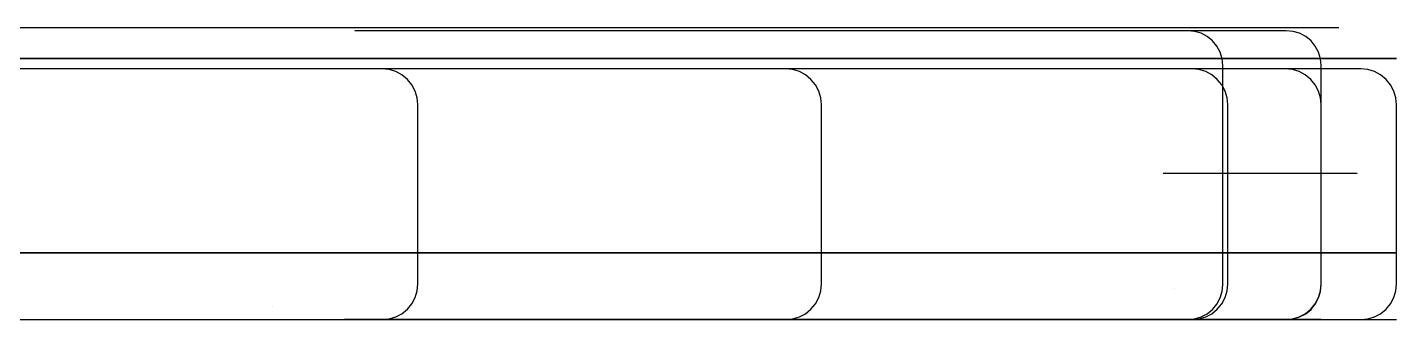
# Model space of a CAD drawing. Header units: metres. Extents: x 4 to 1710, y 34 to 166.
# Drawn here: x 1092 to 1710, y 34 to 166 of the extents above; entities that cross this region are included whole.
import ezdxf

# ---------------------------------------------------------------- set-up
doc = ezdxf.new("R2010")
doc.units = ezdxf.units.M
for name, color, linetype in [('RBAR-T16-D', 4, 'Continuous'), ('RBAR-T16-E', 4, 'Continuous'), ('RBAR-T20-F', 5, 'Continuous'), ('RBAR-T20-G', 5, 'Continuous'), ('RBAR-T8-A', 1, 'Continuous'), ('RBAR-T8-A1', 1, 'Continuous'), ('RBAR-T8-B', 1, 'Continuous'), ('RBAR-T8-B1', 1, 'Continuous'), ('RBAR-T8-B2', 1, 'Continuous'), ('RBAR-T8-C', 1, 'Continuous'), ('RBAR-T8-C1', 1, 'Continuous')]:
    doc.layers.add(name, color=color, linetype=linetype)

msp = doc.modelspace()

# ---------------------------------------------------------------- linework, layer by layer
at = {"layer": 'RBAR-T16-D'}
msp.add_polyline3d([(1609.7, 48.2, 57), (1609.7, 48.2, 5057)], dxfattribs=at)
at = {"layer": 'RBAR-T16-E'}
for points in [[(921.9, 152, 0), (1678.2, 152, 0), (1684.4, 152, 0.6), (1690.3, 152, 2.4), (1695.8, 152, 5.4), (1700.7, 152, 9.3), (1704.6, 152, 14.2), (1707.6, 152, 19.7), (1709.4, 152, 25.6), (1710, 152, 31.8), (1710, 152, 1494.5), (1709.4, 152, 1500.7), (1707.6, 152, 1506.7), (1704.6, 152, 1512.2), (1700.7, 152, 1517), (1695.8, 152, 1521), (1690.3, 152, 1523.9), (1684.4, 152, 1525.8), (1678.2, 152, 1526.4), (921.9, 152, 1526.4)], [(921.9, 64.1, 0), (1678.2, 64.1, 0), (1684.4, 64.1, 0.6), (1690.3, 64.1, 2.4), (1695.8, 64.1, 5.4), (1700.7, 64.1, 9.3), (1704.6, 64.1, 14.2), (1707.6, 64.1, 19.7), (1709.4, 64.1, 25.6), (1710, 64.1, 31.8), (1710, 64.1, 1494.5), (1709.4, 64.1, 1500.7), (1707.6, 64.1, 1506.7), (1704.6, 64.1, 1512.2), (1700.7, 64.1, 1517), (1695.8, 64.1, 1521), (1690.3, 64.1, 1523.9), (1684.4, 64.1, 1525.8), (1678.2, 64.1, 1526.4), (921.9, 64.1, 1526.4)]]:
    msp.add_polyline3d(points, dxfattribs=at)
at = {"layer": 'RBAR-T20-F'}
msp.add_polyline3d([(1202.8, 40, 3070), (1202.8, 40, 5095)], dxfattribs=at)
at = {"layer": 'RBAR-T20-G'}
msp.add_polyline3d([(1692.2, 100, 0), (1692.2, 100, 1137.1), (1691.8, 100, 1144.2), (1690.7, 100, 1151.3), (1688.9, 100, 1158.2), (1607.9, 100, 1415), (1606.1, 100, 1421.9), (1605.1, 100, 1429), (1604.7, 100, 1436.1), (1604.7, 100, 6086.9)], dxfattribs=at)
at = {"layer": 'RBAR-T8-A'}
msp.add_polyline3d([(34, 34, 0), (1609, 34, 0)], dxfattribs=at)
msp.add_polyline3d([(34, 34, 0), (1609, 34, 0)], dxfattribs=at)
msp.add_polyline3d([(34, 34, 0), (1609, 34, 0)], dxfattribs=at)
msp.add_polyline3d([(34, 34, 0), (1609, 34, 0)], dxfattribs=at)
msp.add_polyline3d([(34, 34, 0), (1609, 34, 0)], dxfattribs=at)
msp.add_polyline3d([(34, 34, 0), (1609, 34, 0)], dxfattribs=at)
msp.add_polyline3d([(34, 34, 0), (1609, 34, 0)], dxfattribs=at)
msp.add_polyline3d([(34, 34, 0), (1609, 34, 0)], dxfattribs=at)
msp.add_polyline3d([(34, 34, 0), (1609, 34, 0)], dxfattribs=at)
msp.add_polyline3d([(34, 34, 0), (1609, 34, 0)], dxfattribs=at)
msp.add_polyline3d([(34, 34, 0), (1609, 34, 0)], dxfattribs=at)
msp.add_polyline3d([(34, 34, 0), (1609, 34, 0)], dxfattribs=at)
msp.add_polyline3d([(34, 34, 0), (1609, 34, 0)], dxfattribs=at)
msp.add_polyline3d([(34, 34, 0), (1609, 34, 0)], dxfattribs=at)
msp.add_polyline3d([(34, 34, 0), (1609, 34, 0)], dxfattribs=at)
msp.add_polyline3d([(34, 34, 0), (1609, 34, 0)], dxfattribs=at)
msp.add_polyline3d([(34, 34, 0), (1609, 34, 0)], dxfattribs=at)
msp.add_polyline3d([(34, 34, 0), (1609, 34, 0)], dxfattribs=at)
msp.add_polyline3d([(34, 34, 0), (1609, 34, 0)], dxfattribs=at)
msp.add_polyline3d([(34, 34, 0), (1609, 34, 0)], dxfattribs=at)
msp.add_polyline3d([(34, 34, 0), (1609, 34, 0)], dxfattribs=at)
msp.add_polyline3d([(34, 34, 0), (1609, 34, 0)], dxfattribs=at)
msp.add_polyline3d([(34, 34, 0), (1609, 34, 0)], dxfattribs=at)
msp.add_polyline3d([(34, 34, 0), (1609, 34, 0)], dxfattribs=at)
msp.add_polyline3d([(34, 34, 0), (1609, 34, 0)], dxfattribs=at)
msp.add_polyline3d([(34, 34, 0), (1609, 34, 0)], dxfattribs=at)
msp.add_polyline3d([(34, 34, 0), (1609, 34, 0)], dxfattribs=at)
msp.add_polyline3d([(34, 34, 0), (1609, 34, 0)], dxfattribs=at)
msp.add_polyline3d([(34, 34, 0), (1609, 34, 0)], dxfattribs=at)
msp.add_polyline3d([(34, 34, 0), (1609, 34, 0)], dxfattribs=at)
at = {"layer": 'RBAR-T8-A1'}
msp.add_polyline3d([(34, 166, 0), (1684, 166, 0)], dxfattribs=at)
msp.add_polyline3d([(34, 166, 0), (1684, 166, 0)], dxfattribs=at)
msp.add_polyline3d([(34, 166, 0), (1684, 166, 0)], dxfattribs=at)
msp.add_polyline3d([(34, 166, 0), (1684, 166, 0)], dxfattribs=at)
msp.add_polyline3d([(34, 166, 0), (1684, 166, 0)], dxfattribs=at)
msp.add_polyline3d([(34, 166, 0), (1684, 166, 0)], dxfattribs=at)
msp.add_polyline3d([(34, 166, 0), (1684, 166, 0)], dxfattribs=at)
msp.add_polyline3d([(34, 166, 0), (1684, 166, 0)], dxfattribs=at)
msp.add_polyline3d([(34, 166, 0), (1684, 166, 0)], dxfattribs=at)
msp.add_polyline3d([(34, 166, 0), (1684, 166, 0)], dxfattribs=at)
msp.add_polyline3d([(34, 166, 0), (1684, 166, 0)], dxfattribs=at)
msp.add_polyline3d([(34, 166, 0), (1684, 166, 0)], dxfattribs=at)
msp.add_polyline3d([(34, 166, 0), (1684, 166, 0)], dxfattribs=at)
msp.add_polyline3d([(34, 166, 0), (1684, 166, 0)], dxfattribs=at)
msp.add_polyline3d([(34, 166, 0), (1684, 166, 0)], dxfattribs=at)
msp.add_polyline3d([(34, 166, 0), (1684, 166, 0)], dxfattribs=at)
msp.add_polyline3d([(34, 166, 0), (1684, 166, 0)], dxfattribs=at)
msp.add_polyline3d([(34, 166, 0), (1684, 166, 0)], dxfattribs=at)
msp.add_polyline3d([(34, 166, 0), (1684, 166, 0)], dxfattribs=at)
msp.add_polyline3d([(34, 166, 0), (1684, 166, 0)], dxfattribs=at)
msp.add_polyline3d([(34, 166, 0), (1684, 166, 0)], dxfattribs=at)
msp.add_polyline3d([(34, 166, 0), (1684, 166, 0)], dxfattribs=at)
msp.add_polyline3d([(34, 166, 0), (1684, 166, 0)], dxfattribs=at)
msp.add_polyline3d([(34, 166, 0), (1684, 166, 0)], dxfattribs=at)
msp.add_polyline3d([(34, 166, 0), (1684, 166, 0)], dxfattribs=at)
msp.add_polyline3d([(34, 166, 0), (1684, 166, 0)], dxfattribs=at)
msp.add_polyline3d([(34, 166, 0), (1684, 166, 0)], dxfattribs=at)
msp.add_polyline3d([(34, 166, 0), (1684, 166, 0)], dxfattribs=at)
msp.add_polyline3d([(34, 166, 0), (1684, 166, 0)], dxfattribs=at)
msp.add_polyline3d([(34, 166, 0), (1684, 166, 0)], dxfattribs=at)
at = {"layer": 'RBAR-T8-B'}
for points in [[(868.1, 34, 0), (1252.3, 34, 0), (1255.5, 34.3, 0), (1258.5, 35.2, 0), (1261.3, 36.7, 0), (1263.8, 38.7, 0), (1265.8, 41.2, 0), (1267.3, 44, 0), (1268.2, 47, 0), (1268.5, 50.2, 0), (1268.5, 131.1, 0), (1268.2, 134.2, 0), (1267.3, 137.2, 0), (1265.8, 140, 0), (1263.8, 142.5, 0), (1261.3, 144.5, 0), (1258.5, 146, 0), (1255.5, 146.9, 0), (1252.3, 147.2, 0), (868.1, 147.2, 0)], [(1050.2, 34, 0), (1434.4, 34, 0), (1437.5, 34.3, 0), (1440.6, 35.2, 0), (1443.4, 36.7, 0), (1445.8, 38.7, 0), (1447.8, 41.2, 0), (1449.3, 44, 0), (1450.2, 47, 0), (1450.5, 50.2, 0), (1450.5, 131.1, 0), (1450.2, 134.2, 0), (1449.3, 137.2, 0), (1447.8, 140, 0), (1445.8, 142.5, 0), (1443.4, 144.5, 0), (1440.6, 146, 0), (1437.5, 146.9, 0), (1434.4, 147.2, 0), (1050.2, 147.2, 0)], [(1233.5, 34, 0), (1617.7, 34, 0), (1620.8, 34.3, 0), (1623.9, 35.2, 0), (1626.7, 36.7, 0), (1629.1, 38.7, 0), (1631.1, 41.2, 0), (1632.6, 44, 0), (1633.5, 47, 0), (1633.9, 50.2, 0), (1633.9, 131.1, 0), (1633.5, 134.2, 0), (1632.6, 137.2, 0), (1631.1, 140, 0), (1629.1, 142.5, 0), (1626.7, 144.5, 0), (1623.9, 146, 0), (1620.8, 146.9, 0), (1617.7, 147.2, 0), (1233.5, 147.2, 0)], [(1275.6, 34, 0), (1659.8, 34, 0), (1663, 34.3, 0), (1666, 35.2, 0), (1668.8, 36.7, 0), (1671.3, 38.7, 0), (1673.3, 41.2, 0), (1674.8, 44, 0), (1675.7, 47, 0), (1676, 50.2, 0), (1676, 131.1, 0), (1675.7, 134.2, 0), (1674.8, 137.2, 0), (1673.3, 140, 0), (1671.3, 142.5, 0), (1668.8, 144.5, 0), (1666, 146, 0), (1663, 146.9, 0), (1659.8, 147.2, 0), (1275.6, 147.2, 0)], [(1275.6, 34, 0), (1659.8, 34, 0), (1663, 34.3, 0), (1666, 35.2, 0), (1668.8, 36.7, 0), (1671.3, 38.7, 0), (1673.3, 41.2, 0), (1674.8, 44, 0), (1675.7, 47, 0), (1676, 50.2, 0), (1676, 131.1, 0), (1675.7, 134.2, 0), (1674.8, 137.2, 0), (1673.3, 140, 0), (1671.3, 142.5, 0), (1668.8, 144.5, 0), (1666, 146, 0), (1663, 146.9, 0), (1659.8, 147.2, 0), (1275.6, 147.2, 0)], [(1275.6, 34, 0), (1659.8, 34, 0), (1663, 34.3, 0), (1666, 35.2, 0), (1668.8, 36.7, 0), (1671.3, 38.7, 0), (1673.3, 41.2, 0), (1674.8, 44, 0), (1675.7, 47, 0), (1676, 50.2, 0), (1676, 131.1, 0), (1675.7, 134.2, 0), (1674.8, 137.2, 0), (1673.3, 140, 0), (1671.3, 142.5, 0), (1668.8, 144.5, 0), (1666, 146, 0), (1663, 146.9, 0), (1659.8, 147.2, 0), (1275.6, 147.2, 0)], [(1275.6, 34, 0), (1659.8, 34, 0), (1663, 34.3, 0), (1666, 35.2, 0), (1668.8, 36.7, 0), (1671.3, 38.7, 0), (1673.3, 41.2, 0), (1674.8, 44, 0), (1675.7, 47, 0), (1676, 50.2, 0), (1676, 131.1, 0), (1675.7, 134.2, 0), (1674.8, 137.2, 0), (1673.3, 140, 0), (1671.3, 142.5, 0), (1668.8, 144.5, 0), (1666, 146, 0), (1663, 146.9, 0), (1659.8, 147.2, 0), (1275.6, 147.2, 0)], [(1275.6, 34, 0), (1659.8, 34, 0), (1663, 34.3, 0), (1666, 35.2, 0), (1668.8, 36.7, 0), (1671.3, 38.7, 0), (1673.3, 41.2, 0), (1674.8, 44, 0), (1675.7, 47, 0), (1676, 50.2, 0), (1676, 131.1, 0), (1675.7, 134.2, 0), (1674.8, 137.2, 0), (1673.3, 140, 0), (1671.3, 142.5, 0), (1668.8, 144.5, 0), (1666, 146, 0), (1663, 146.9, 0), (1659.8, 147.2, 0), (1275.6, 147.2, 0)], [(1275.6, 34, 0), (1659.8, 34, 0), (1663, 34.3, 0), (1666, 35.2, 0), (1668.8, 36.7, 0), (1671.3, 38.7, 0), (1673.3, 41.2, 0), (1674.8, 44, 0), (1675.7, 47, 0), (1676, 50.2, 0), (1676, 131.1, 0), (1675.7, 134.2, 0), (1674.8, 137.2, 0), (1673.3, 140, 0), (1671.3, 142.5, 0), (1668.8, 144.5, 0), (1666, 146, 0), (1663, 146.9, 0), (1659.8, 147.2, 0), (1275.6, 147.2, 0)], [(1309.6, 34, 0), (1693.8, 34, 0), (1697, 34.3, 0), (1700, 35.2, 0), (1702.8, 36.7, 0), (1705.3, 38.7, 0), (1707.3, 41.2, 0), (1708.8, 44, 0), (1709.7, 47, 0), (1710, 50.2, 0), (1710, 131.1, 0), (1709.7, 134.2, 0), (1708.8, 137.2, 0), (1707.3, 140, 0), (1705.3, 142.5, 0), (1702.8, 144.5, 0), (1700, 146, 0), (1697, 146.9, 0), (1693.8, 147.2, 0), (1309.6, 147.2, 0)], [(1309.6, 34, 0), (1693.8, 34, 0), (1697, 34.3, 0), (1700, 35.2, 0), (1702.8, 36.7, 0), (1705.3, 38.7, 0), (1707.3, 41.2, 0), (1708.8, 44, 0), (1709.7, 47, 0), (1710, 50.2, 0), (1710, 131.1, 0), (1709.7, 134.2, 0), (1708.8, 137.2, 0), (1707.3, 140, 0), (1705.3, 142.5, 0), (1702.8, 144.5, 0), (1700, 146, 0), (1697, 146.9, 0), (1693.8, 147.2, 0), (1309.6, 147.2, 0)]]:
    msp.add_polyline3d(points, dxfattribs=at)
at = {"layer": 'RBAR-T8-B1'}
for points in [[(1240, 34, 0), (1615.7, 34, 0), (1618.8, 34.3, 0), (1621.8, 35.2, 0), (1624.5, 36.7, 0), (1626.9, 38.6, 0), (1628.9, 41, 0), (1630.4, 43.8, 0), (1631.3, 46.7, 0), (1631.6, 49.8, 0), (1631.6, 148.7, 0), (1631.3, 151.8, 0), (1630.4, 154.8, 0), (1628.9, 157.5, 0), (1626.9, 159.9, 0), (1624.5, 161.9, 0), (1621.8, 163.3, 0), (1618.8, 164.2, 0), (1615.7, 164.5, 0), (1240, 164.5, 0)], [(1240, 34, 0), (1615.7, 34, 0), (1618.8, 34.3, 0), (1621.8, 35.2, 0), (1624.5, 36.7, 0), (1626.9, 38.6, 0), (1628.9, 41, 0), (1630.4, 43.8, 0), (1631.3, 46.7, 0), (1631.6, 49.8, 0), (1631.6, 148.7, 0), (1631.3, 151.8, 0), (1630.4, 154.8, 0), (1628.9, 157.5, 0), (1626.9, 159.9, 0), (1624.5, 161.9, 0), (1621.8, 163.3, 0), (1618.8, 164.2, 0), (1615.7, 164.5, 0), (1240, 164.5, 0)], [(1240, 34, 0), (1615.7, 34, 0), (1618.8, 34.3, 0), (1621.8, 35.2, 0), (1624.5, 36.7, 0), (1626.9, 38.6, 0), (1628.9, 41, 0), (1630.4, 43.8, 0), (1631.3, 46.7, 0), (1631.6, 49.8, 0), (1631.6, 148.7, 0), (1631.3, 151.8, 0), (1630.4, 154.8, 0), (1628.9, 157.5, 0), (1626.9, 159.9, 0), (1624.5, 161.9, 0), (1621.8, 163.3, 0), (1618.8, 164.2, 0), (1615.7, 164.5, 0), (1240, 164.5, 0)], [(1240, 34, 0), (1615.7, 34, 0), (1618.8, 34.3, 0), (1621.8, 35.2, 0), (1624.5, 36.7, 0), (1626.9, 38.6, 0), (1628.9, 41, 0), (1630.4, 43.8, 0), (1631.3, 46.7, 0), (1631.6, 49.8, 0), (1631.6, 148.7, 0), (1631.3, 151.8, 0), (1630.4, 154.8, 0), (1628.9, 157.5, 0), (1626.9, 159.9, 0), (1624.5, 161.9, 0), (1621.8, 163.3, 0), (1618.8, 164.2, 0), (1615.7, 164.5, 0), (1240, 164.5, 0)], [(1240, 34, 0), (1615.7, 34, 0), (1618.8, 34.3, 0), (1621.8, 35.2, 0), (1624.5, 36.7, 0), (1626.9, 38.6, 0), (1628.9, 41, 0), (1630.4, 43.8, 0), (1631.3, 46.7, 0), (1631.6, 49.8, 0), (1631.6, 148.7, 0), (1631.3, 151.8, 0), (1630.4, 154.8, 0), (1628.9, 157.5, 0), (1626.9, 159.9, 0), (1624.5, 161.9, 0), (1621.8, 163.3, 0), (1618.8, 164.2, 0), (1615.7, 164.5, 0), (1240, 164.5, 0)], [(1240, 34, 0), (1615.7, 34, 0), (1618.8, 34.3, 0), (1621.8, 35.2, 0), (1624.5, 36.7, 0), (1626.9, 38.6, 0), (1628.9, 41, 0), (1630.4, 43.8, 0), (1631.3, 46.7, 0), (1631.6, 49.8, 0), (1631.6, 148.7, 0), (1631.3, 151.8, 0), (1630.4, 154.8, 0), (1628.9, 157.5, 0), (1626.9, 159.9, 0), (1624.5, 161.9, 0), (1621.8, 163.3, 0), (1618.8, 164.2, 0), (1615.7, 164.5, 0), (1240, 164.5, 0)], [(1284.4, 34, 0), (1660.2, 34, 0), (1663.3, 34.3, 0), (1666.2, 35.2, 0), (1669, 36.7, 0), (1671.4, 38.6, 0), (1673.3, 41, 0), (1674.8, 43.8, 0), (1675.7, 46.7, 0), (1676, 49.8, 0), (1676, 148.7, 0), (1675.7, 151.8, 0), (1674.8, 154.8, 0), (1673.3, 157.5, 0), (1671.4, 159.9, 0), (1669, 161.9, 0), (1666.2, 163.3, 0), (1663.3, 164.2, 0), (1660.2, 164.5, 0), (1284.4, 164.5, 0)], [(1284.4, 34, 0), (1660.2, 34, 0), (1663.3, 34.3, 0), (1666.2, 35.2, 0), (1669, 36.7, 0), (1671.4, 38.6, 0), (1673.3, 41, 0), (1674.8, 43.8, 0), (1675.7, 46.7, 0), (1676, 49.8, 0), (1676, 148.7, 0), (1675.7, 151.8, 0), (1674.8, 154.8, 0), (1673.3, 157.5, 0), (1671.4, 159.9, 0), (1669, 161.9, 0), (1666.2, 163.3, 0), (1663.3, 164.2, 0), (1660.2, 164.5, 0), (1284.4, 164.5, 0)], [(1284.4, 34, 0), (1660.2, 34, 0), (1663.3, 34.3, 0), (1666.2, 35.2, 0), (1669, 36.7, 0), (1671.4, 38.6, 0), (1673.3, 41, 0), (1674.8, 43.8, 0), (1675.7, 46.7, 0), (1676, 49.8, 0), (1676, 148.7, 0), (1675.7, 151.8, 0), (1674.8, 154.8, 0), (1673.3, 157.5, 0), (1671.4, 159.9, 0), (1669, 161.9, 0), (1666.2, 163.3, 0), (1663.3, 164.2, 0), (1660.2, 164.5, 0), (1284.4, 164.5, 0)], [(1284.4, 34, 0), (1660.2, 34, 0), (1663.3, 34.3, 0), (1666.2, 35.2, 0), (1669, 36.7, 0), (1671.4, 38.6, 0), (1673.3, 41, 0), (1674.8, 43.8, 0), (1675.7, 46.7, 0), (1676, 49.8, 0), (1676, 148.7, 0), (1675.7, 151.8, 0), (1674.8, 154.8, 0), (1673.3, 157.5, 0), (1671.4, 159.9, 0), (1669, 161.9, 0), (1666.2, 163.3, 0), (1663.3, 164.2, 0), (1660.2, 164.5, 0), (1284.4, 164.5, 0)], [(1284.4, 34, 0), (1660.2, 34, 0), (1663.3, 34.3, 0), (1666.2, 35.2, 0), (1669, 36.7, 0), (1671.4, 38.6, 0), (1673.3, 41, 0), (1674.8, 43.8, 0), (1675.7, 46.7, 0), (1676, 49.8, 0), (1676, 148.7, 0), (1675.7, 151.8, 0), (1674.8, 154.8, 0), (1673.3, 157.5, 0), (1671.4, 159.9, 0), (1669, 161.9, 0), (1666.2, 163.3, 0), (1663.3, 164.2, 0), (1660.2, 164.5, 0), (1284.4, 164.5, 0)], [(1284.4, 34, 0), (1660.2, 34, 0), (1663.3, 34.3, 0), (1666.2, 35.2, 0), (1669, 36.7, 0), (1671.4, 38.6, 0), (1673.3, 41, 0), (1674.8, 43.8, 0), (1675.7, 46.7, 0), (1676, 49.8, 0), (1676, 148.7, 0), (1675.7, 151.8, 0), (1674.8, 154.8, 0), (1673.3, 157.5, 0), (1671.4, 159.9, 0), (1669, 161.9, 0), (1666.2, 163.3, 0), (1663.3, 164.2, 0), (1660.2, 164.5, 0), (1284.4, 164.5, 0)], [(1284.4, 34, 0), (1660.2, 34, 0), (1663.3, 34.3, 0), (1666.2, 35.2, 0), (1669, 36.7, 0), (1671.4, 38.6, 0), (1673.3, 41, 0), (1674.8, 43.8, 0), (1675.7, 46.7, 0), (1676, 49.8, 0), (1676, 148.7, 0), (1675.7, 151.8, 0), (1674.8, 154.8, 0), (1673.3, 157.5, 0), (1671.4, 159.9, 0), (1669, 161.9, 0), (1666.2, 163.3, 0), (1663.3, 164.2, 0), (1660.2, 164.5, 0), (1284.4, 164.5, 0)], [(1284.4, 34, 0), (1660.2, 34, 0), (1663.3, 34.3, 0), (1666.2, 35.2, 0), (1669, 36.7, 0), (1671.4, 38.6, 0), (1673.3, 41, 0), (1674.8, 43.8, 0), (1675.7, 46.7, 0), (1676, 49.8, 0), (1676, 148.7, 0), (1675.7, 151.8, 0), (1674.8, 154.8, 0), (1673.3, 157.5, 0), (1671.4, 159.9, 0), (1669, 161.9, 0), (1666.2, 163.3, 0), (1663.3, 164.2, 0), (1660.2, 164.5, 0), (1284.4, 164.5, 0)], [(1284.4, 34, 0), (1660.2, 34, 0), (1663.3, 34.3, 0), (1666.2, 35.2, 0), (1669, 36.7, 0), (1671.4, 38.6, 0), (1673.3, 41, 0), (1674.8, 43.8, 0), (1675.7, 46.7, 0), (1676, 49.8, 0), (1676, 148.7, 0), (1675.7, 151.8, 0), (1674.8, 154.8, 0), (1673.3, 157.5, 0), (1671.4, 159.9, 0), (1669, 161.9, 0), (1666.2, 163.3, 0), (1663.3, 164.2, 0), (1660.2, 164.5, 0), (1284.4, 164.5, 0)], [(1284.4, 34, 0), (1660.2, 34, 0), (1663.3, 34.3, 0), (1666.2, 35.2, 0), (1669, 36.7, 0), (1671.4, 38.6, 0), (1673.3, 41, 0), (1674.8, 43.8, 0), (1675.7, 46.7, 0), (1676, 49.8, 0), (1676, 148.7, 0), (1675.7, 151.8, 0), (1674.8, 154.8, 0), (1673.3, 157.5, 0), (1671.4, 159.9, 0), (1669, 161.9, 0), (1666.2, 163.3, 0), (1663.3, 164.2, 0), (1660.2, 164.5, 0), (1284.4, 164.5, 0)], [(1284.4, 34, 0), (1660.2, 34, 0), (1663.3, 34.3, 0), (1666.2, 35.2, 0), (1669, 36.7, 0), (1671.4, 38.6, 0), (1673.3, 41, 0), (1674.8, 43.8, 0), (1675.7, 46.7, 0), (1676, 49.8, 0), (1676, 148.7, 0), (1675.7, 151.8, 0), (1674.8, 154.8, 0), (1673.3, 157.5, 0), (1671.4, 159.9, 0), (1669, 161.9, 0), (1666.2, 163.3, 0), (1663.3, 164.2, 0), (1660.2, 164.5, 0), (1284.4, 164.5, 0)], [(1284.4, 34, 0), (1660.2, 34, 0), (1663.3, 34.3, 0), (1666.2, 35.2, 0), (1669, 36.7, 0), (1671.4, 38.6, 0), (1673.3, 41, 0), (1674.8, 43.8, 0), (1675.7, 46.7, 0), (1676, 49.8, 0), (1676, 148.7, 0), (1675.7, 151.8, 0), (1674.8, 154.8, 0), (1673.3, 157.5, 0), (1671.4, 159.9, 0), (1669, 161.9, 0), (1666.2, 163.3, 0), (1663.3, 164.2, 0), (1660.2, 164.5, 0), (1284.4, 164.5, 0)], [(1284.4, 34, 0), (1660.2, 34, 0), (1663.3, 34.3, 0), (1666.2, 35.2, 0), (1669, 36.7, 0), (1671.4, 38.6, 0), (1673.3, 41, 0), (1674.8, 43.8, 0), (1675.7, 46.7, 0), (1676, 49.8, 0), (1676, 148.7, 0), (1675.7, 151.8, 0), (1674.8, 154.8, 0), (1673.3, 157.5, 0), (1671.4, 159.9, 0), (1669, 161.9, 0), (1666.2, 163.3, 0), (1663.3, 164.2, 0), (1660.2, 164.5, 0), (1284.4, 164.5, 0)], [(1284.4, 34, 0), (1660.2, 34, 0), (1663.3, 34.3, 0), (1666.2, 35.2, 0), (1669, 36.7, 0), (1671.4, 38.6, 0), (1673.3, 41, 0), (1674.8, 43.8, 0), (1675.7, 46.7, 0), (1676, 49.8, 0), (1676, 148.7, 0), (1675.7, 151.8, 0), (1674.8, 154.8, 0), (1673.3, 157.5, 0), (1671.4, 159.9, 0), (1669, 161.9, 0), (1666.2, 163.3, 0), (1663.3, 164.2, 0), (1660.2, 164.5, 0), (1284.4, 164.5, 0)], [(1284.4, 34, 0), (1660.2, 34, 0), (1663.3, 34.3, 0), (1666.2, 35.2, 0), (1669, 36.7, 0), (1671.4, 38.6, 0), (1673.3, 41, 0), (1674.8, 43.8, 0), (1675.7, 46.7, 0), (1676, 49.8, 0), (1676, 148.7, 0), (1675.7, 151.8, 0), (1674.8, 154.8, 0), (1673.3, 157.5, 0), (1671.4, 159.9, 0), (1669, 161.9, 0), (1666.2, 163.3, 0), (1663.3, 164.2, 0), (1660.2, 164.5, 0), (1284.4, 164.5, 0)], [(1284.4, 34, 0), (1660.2, 34, 0), (1663.3, 34.3, 0), (1666.2, 35.2, 0), (1669, 36.7, 0), (1671.4, 38.6, 0), (1673.3, 41, 0), (1674.8, 43.8, 0), (1675.7, 46.7, 0), (1676, 49.8, 0), (1676, 148.7, 0), (1675.7, 151.8, 0), (1674.8, 154.8, 0), (1673.3, 157.5, 0), (1671.4, 159.9, 0), (1669, 161.9, 0), (1666.2, 163.3, 0), (1663.3, 164.2, 0), (1660.2, 164.5, 0), (1284.4, 164.5, 0)], [(1284.4, 34, 0), (1660.2, 34, 0), (1663.3, 34.3, 0), (1666.2, 35.2, 0), (1669, 36.7, 0), (1671.4, 38.6, 0), (1673.3, 41, 0), (1674.8, 43.8, 0), (1675.7, 46.7, 0), (1676, 49.8, 0), (1676, 148.7, 0), (1675.7, 151.8, 0), (1674.8, 154.8, 0), (1673.3, 157.5, 0), (1671.4, 159.9, 0), (1669, 161.9, 0), (1666.2, 163.3, 0), (1663.3, 164.2, 0), (1660.2, 164.5, 0), (1284.4, 164.5, 0)], [(1284.4, 34, 0), (1660.2, 34, 0), (1663.3, 34.3, 0), (1666.2, 35.2, 0), (1669, 36.7, 0), (1671.4, 38.6, 0), (1673.3, 41, 0), (1674.8, 43.8, 0), (1675.7, 46.7, 0), (1676, 49.8, 0), (1676, 148.7, 0), (1675.7, 151.8, 0), (1674.8, 154.8, 0), (1673.3, 157.5, 0), (1671.4, 159.9, 0), (1669, 161.9, 0), (1666.2, 163.3, 0), (1663.3, 164.2, 0), (1660.2, 164.5, 0), (1284.4, 164.5, 0)], [(1284.4, 34, 0), (1660.2, 34, 0), (1663.3, 34.3, 0), (1666.2, 35.2, 0), (1669, 36.7, 0), (1671.4, 38.6, 0), (1673.3, 41, 0), (1674.8, 43.8, 0), (1675.7, 46.7, 0), (1676, 49.8, 0), (1676, 148.7, 0), (1675.7, 151.8, 0), (1674.8, 154.8, 0), (1673.3, 157.5, 0), (1671.4, 159.9, 0), (1669, 161.9, 0), (1666.2, 163.3, 0), (1663.3, 164.2, 0), (1660.2, 164.5, 0), (1284.4, 164.5, 0)], [(1284.4, 34, 0), (1660.2, 34, 0), (1663.3, 34.3, 0), (1666.2, 35.2, 0), (1669, 36.7, 0), (1671.4, 38.6, 0), (1673.3, 41, 0), (1674.8, 43.8, 0), (1675.7, 46.7, 0), (1676, 49.8, 0), (1676, 148.7, 0), (1675.7, 151.8, 0), (1674.8, 154.8, 0), (1673.3, 157.5, 0), (1671.4, 159.9, 0), (1669, 161.9, 0), (1666.2, 163.3, 0), (1663.3, 164.2, 0), (1660.2, 164.5, 0), (1284.4, 164.5, 0)]]:
    msp.add_polyline3d(points, dxfattribs=at)
at = {"layer": 'RBAR-T8-B2'}
msp.add_polyline3d([(1235.4, 34, 0), (1659.8, 34, 0), (1663, 34, 0.3), (1666, 34, 1.2), (1668.8, 34, 2.7), (1671.3, 34, 4.7), (1673.3, 34, 7.2), (1674.8, 34, 10), (1675.7, 34, 13), (1676, 34, 16.2), (1676, 34, 66.7), (1675.7, 34, 69.8), (1674.8, 34, 72.9), (1673.3, 34, 75.7), (1671.3, 34, 78.1), (1668.8, 34, 80.1), (1666, 34, 81.6), (1663, 34, 82.5), (1659.8, 34, 82.9), (1235.4, 34, 82.9)], dxfattribs=at)
msp.add_polyline3d([(1235.4, 34, 0), (1659.8, 34, 0), (1663, 34, 0.3), (1666, 34, 1.2), (1668.8, 34, 2.7), (1671.3, 34, 4.7), (1673.3, 34, 7.2), (1674.8, 34, 10), (1675.7, 34, 13), (1676, 34, 16.2), (1676, 34, 66.7), (1675.7, 34, 69.8), (1674.8, 34, 72.9), (1673.3, 34, 75.7), (1671.3, 34, 78.1), (1668.8, 34, 80.1), (1666, 34, 81.6), (1663, 34, 82.5), (1659.8, 34, 82.9), (1235.4, 34, 82.9)], dxfattribs=at)
msp.add_polyline3d([(1235.4, 34, 0), (1659.8, 34, 0), (1663, 34, 0.3), (1666, 34, 1.2), (1668.8, 34, 2.7), (1671.3, 34, 4.7), (1673.3, 34, 7.2), (1674.8, 34, 10), (1675.7, 34, 13), (1676, 34, 16.2), (1676, 34, 66.7), (1675.7, 34, 69.8), (1674.8, 34, 72.9), (1673.3, 34, 75.7), (1671.3, 34, 78.1), (1668.8, 34, 80.1), (1666, 34, 81.6), (1663, 34, 82.5), (1659.8, 34, 82.9), (1235.4, 34, 82.9)], dxfattribs=at)
msp.add_polyline3d([(1235.4, 34, 0), (1659.8, 34, 0), (1663, 34, 0.3), (1666, 34, 1.2), (1668.8, 34, 2.7), (1671.3, 34, 4.7), (1673.3, 34, 7.2), (1674.8, 34, 10), (1675.7, 34, 13), (1676, 34, 16.2), (1676, 34, 66.7), (1675.7, 34, 69.8), (1674.8, 34, 72.9), (1673.3, 34, 75.7), (1671.3, 34, 78.1), (1668.8, 34, 80.1), (1666, 34, 81.6), (1663, 34, 82.5), (1659.8, 34, 82.9), (1235.4, 34, 82.9)], dxfattribs=at)
msp.add_polyline3d([(1235.4, 34, 0), (1659.8, 34, 0), (1663, 34, 0.3), (1666, 34, 1.2), (1668.8, 34, 2.7), (1671.3, 34, 4.7), (1673.3, 34, 7.2), (1674.8, 34, 10), (1675.7, 34, 13), (1676, 34, 16.2), (1676, 34, 66.7), (1675.7, 34, 69.8), (1674.8, 34, 72.9), (1673.3, 34, 75.7), (1671.3, 34, 78.1), (1668.8, 34, 80.1), (1666, 34, 81.6), (1663, 34, 82.5), (1659.8, 34, 82.9), (1235.4, 34, 82.9)], dxfattribs=at)
msp.add_polyline3d([(1235.4, 34, 0), (1659.8, 34, 0), (1663, 34, 0.3), (1666, 34, 1.2), (1668.8, 34, 2.7), (1671.3, 34, 4.7), (1673.3, 34, 7.2), (1674.8, 34, 10), (1675.7, 34, 13), (1676, 34, 16.2), (1676, 34, 66.7), (1675.7, 34, 69.8), (1674.8, 34, 72.9), (1673.3, 34, 75.7), (1671.3, 34, 78.1), (1668.8, 34, 80.1), (1666, 34, 81.6), (1663, 34, 82.5), (1659.8, 34, 82.9), (1235.4, 34, 82.9)], dxfattribs=at)
msp.add_polyline3d([(1235.4, 34, 0), (1659.8, 34, 0), (1663, 34, 0.3), (1666, 34, 1.2), (1668.8, 34, 2.7), (1671.3, 34, 4.7), (1673.3, 34, 7.2), (1674.8, 34, 10), (1675.7, 34, 13), (1676, 34, 16.2), (1676, 34, 66.7), (1675.7, 34, 69.8), (1674.8, 34, 72.9), (1673.3, 34, 75.7), (1671.3, 34, 78.1), (1668.8, 34, 80.1), (1666, 34, 81.6), (1663, 34, 82.5), (1659.8, 34, 82.9), (1235.4, 34, 82.9)], dxfattribs=at)
msp.add_polyline3d([(1235.4, 34, 0), (1659.8, 34, 0), (1663, 34, 0.3), (1666, 34, 1.2), (1668.8, 34, 2.7), (1671.3, 34, 4.7), (1673.3, 34, 7.2), (1674.8, 34, 10), (1675.7, 34, 13), (1676, 34, 16.2), (1676, 34, 66.7), (1675.7, 34, 69.8), (1674.8, 34, 72.9), (1673.3, 34, 75.7), (1671.3, 34, 78.1), (1668.8, 34, 80.1), (1666, 34, 81.6), (1663, 34, 82.5), (1659.8, 34, 82.9), (1235.4, 34, 82.9)], dxfattribs=at)
msp.add_polyline3d([(1235.4, 34, 0), (1659.8, 34, 0), (1663, 34, 0.3), (1666, 34, 1.2), (1668.8, 34, 2.7), (1671.3, 34, 4.7), (1673.3, 34, 7.2), (1674.8, 34, 10), (1675.7, 34, 13), (1676, 34, 16.2), (1676, 34, 66.7), (1675.7, 34, 69.8), (1674.8, 34, 72.9), (1673.3, 34, 75.7), (1671.3, 34, 78.1), (1668.8, 34, 80.1), (1666, 34, 81.6), (1663, 34, 82.5), (1659.8, 34, 82.9), (1235.4, 34, 82.9)], dxfattribs=at)
msp.add_polyline3d([(1235.4, 34, 0), (1659.8, 34, 0), (1663, 34, 0.3), (1666, 34, 1.2), (1668.8, 34, 2.7), (1671.3, 34, 4.7), (1673.3, 34, 7.2), (1674.8, 34, 10), (1675.7, 34, 13), (1676, 34, 16.2), (1676, 34, 66.7), (1675.7, 34, 69.8), (1674.8, 34, 72.9), (1673.3, 34, 75.7), (1671.3, 34, 78.1), (1668.8, 34, 80.1), (1666, 34, 81.6), (1663, 34, 82.5), (1659.8, 34, 82.9), (1235.4, 34, 82.9)], dxfattribs=at)
at = {"layer": 'RBAR-T8-C'}
for points in [[(1196.8, 34, 5095), (1480, 34, 5095), (1483.2, 34, 5094.7), (1486.2, 34, 5093.8), (1489, 34, 5092.3), (1491.5, 34, 5090.3), (1493.5, 34, 5087.8), (1495, 34, 5085), (1495.9, 34, 5082), (1496.2, 34, 5078.8), (1496.2, 34, 4512.4)], [(1376.6, 34, 582.6), (1659.8, 34, 582.6), (1663, 34, 582.3), (1666, 34, 581.4), (1668.8, 34, 579.9), (1671.3, 34, 577.9), (1673.3, 34, 575.4), (1674.8, 34, 572.6), (1675.7, 34, 569.6), (1676, 34, 566.4), (1676, 34, 0)], [(1376.6, 34, 582.6), (1659.8, 34, 582.6), (1663, 34, 582.3), (1666, 34, 581.4), (1668.8, 34, 579.9), (1671.3, 34, 577.9), (1673.3, 34, 575.4), (1674.8, 34, 572.6), (1675.7, 34, 569.6), (1676, 34, 566.4), (1676, 34, 0)]]:
    msp.add_polyline3d(points, dxfattribs=at)
at = {"layer": 'RBAR-T8-C1'}
msp.add_polyline3d([(1121.7, 34, 368.7), (1693.7, 34, 368.7), (1696.8, 34, 368.4), (1699.9, 34, 367.5), (1702.7, 34, 366), (1705.2, 34, 363.9), (1707.2, 34, 361.5), (1708.8, 34, 358.6), (1709.7, 34, 355.6), (1710, 34, 352.4), (1710, 34, 0)], dxfattribs=at)

doc.saveas('drawing.dxf')
